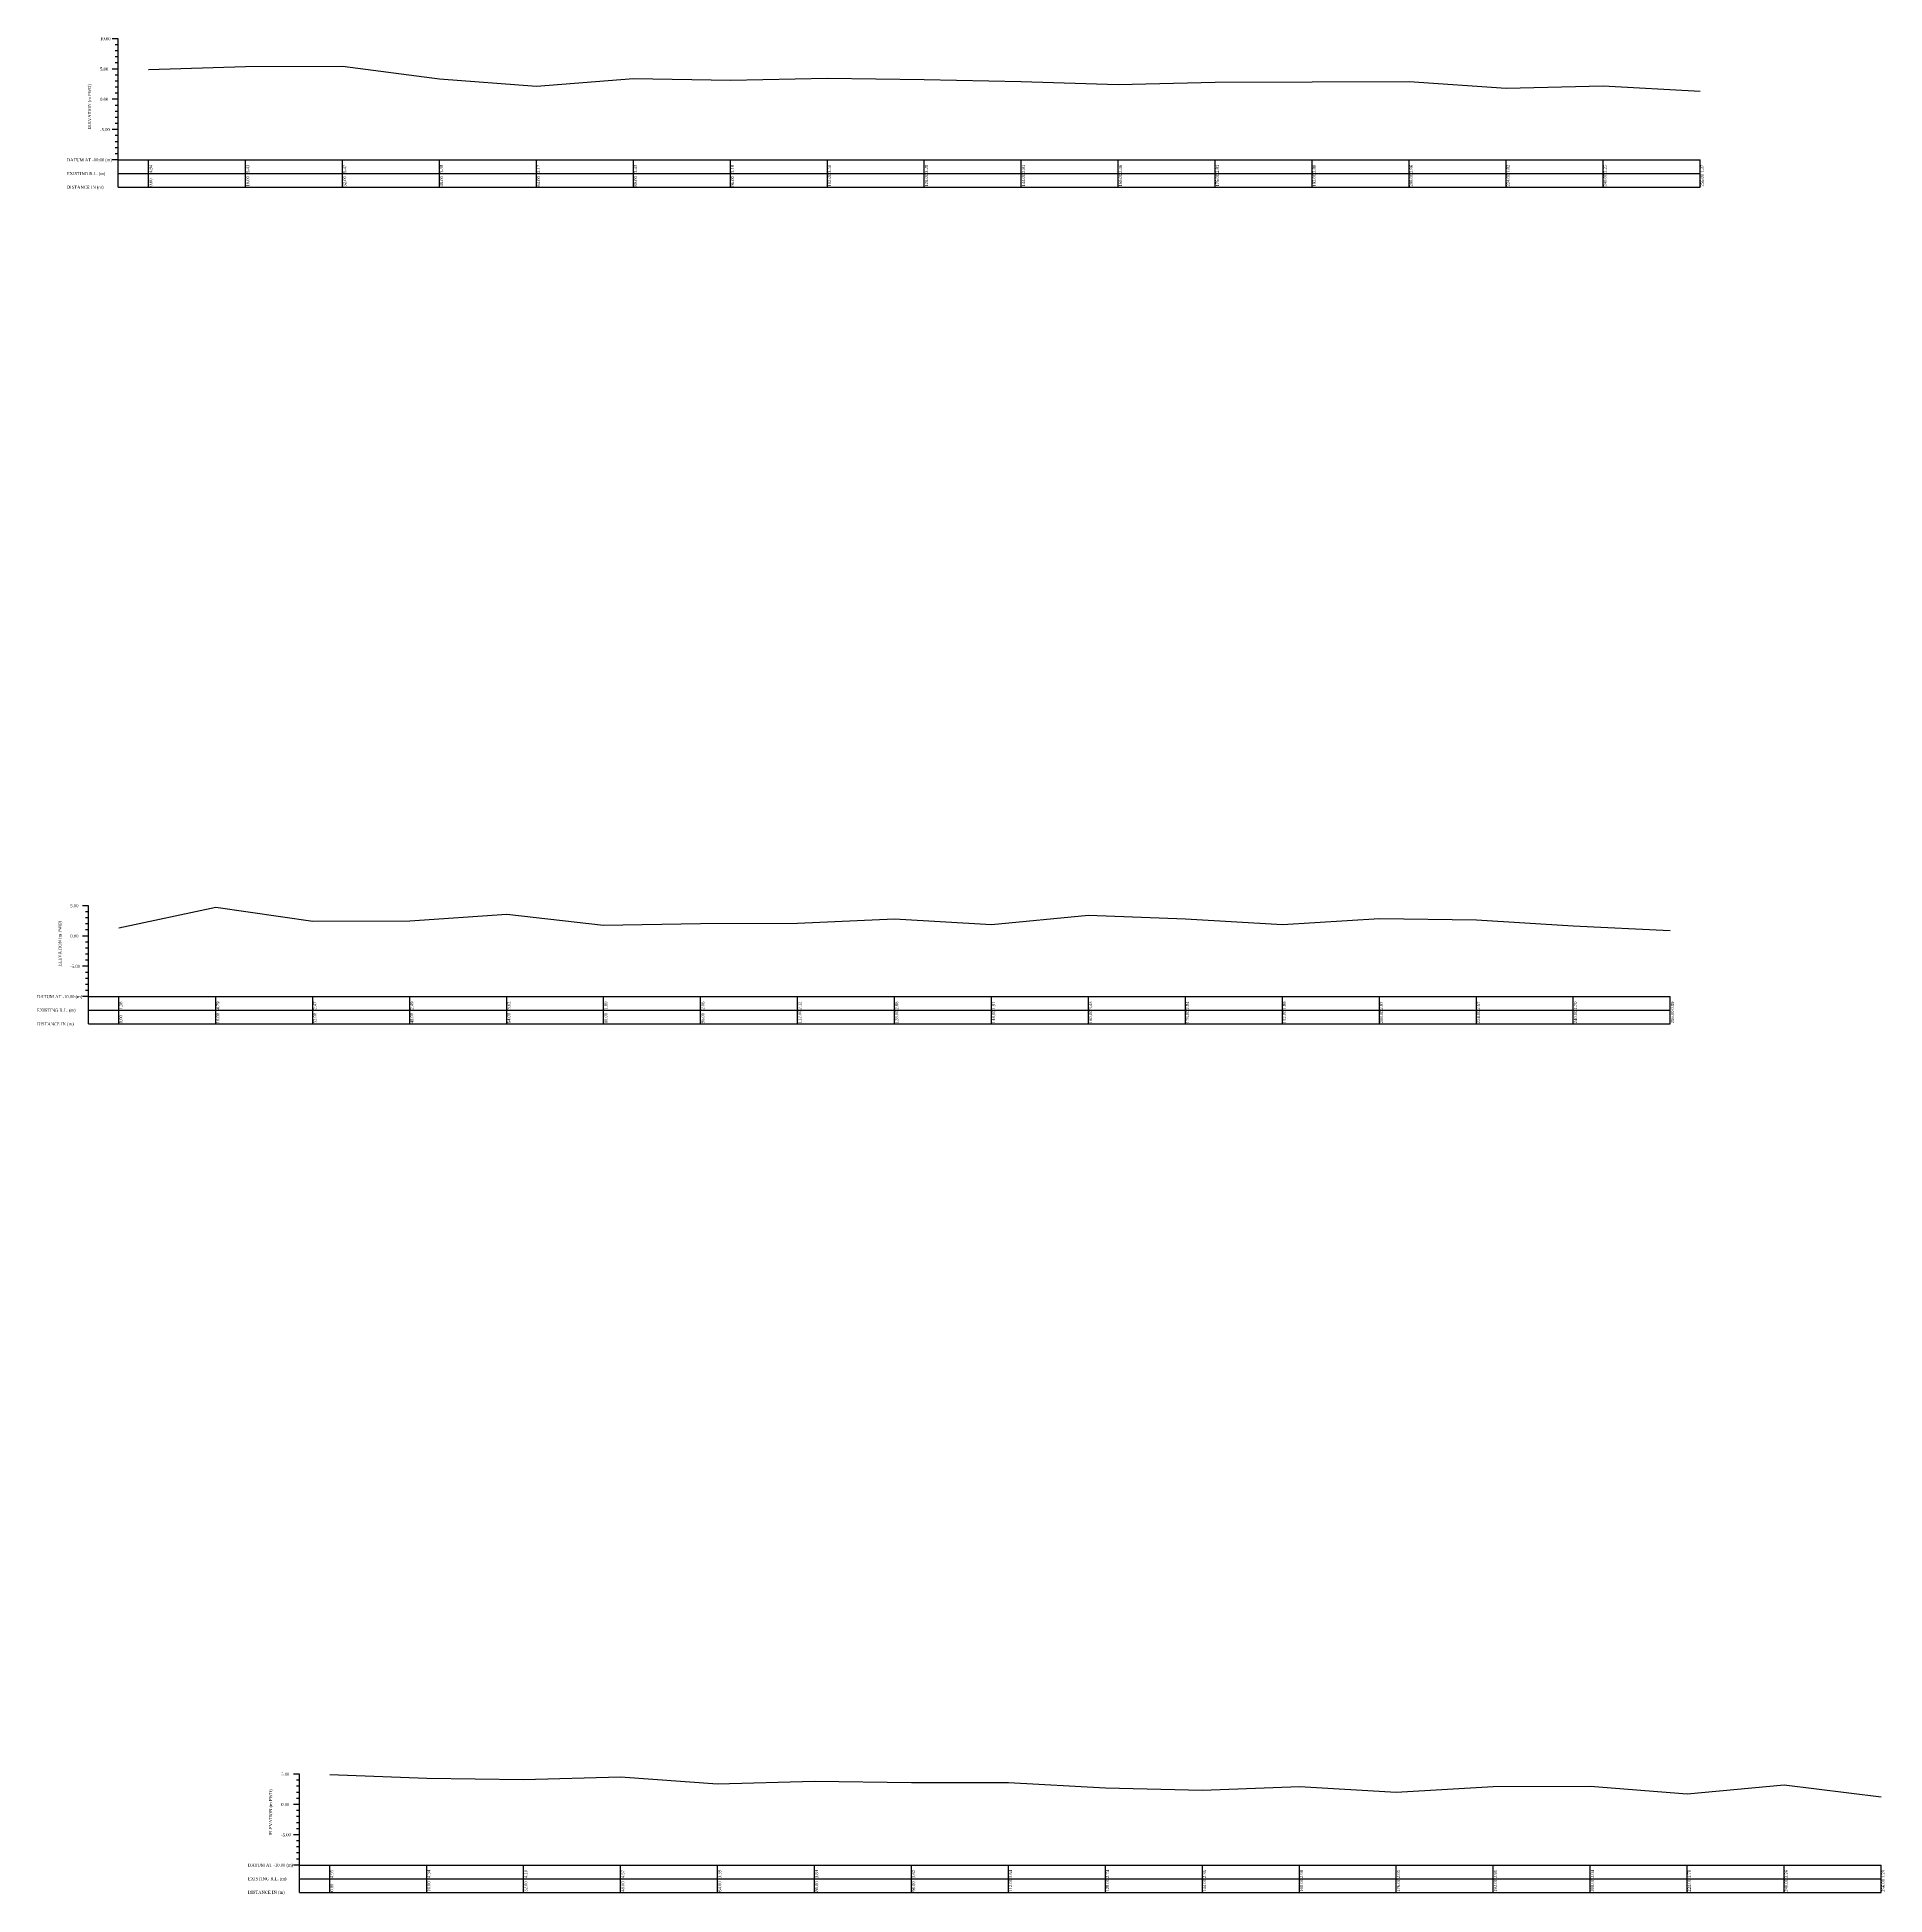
# Model space of a CAD drawing. Header units: metres. Extents: x -148477 to 168932, y -55673 to -2736.
# Drawn here: x -58638.7 to -58333.8, y -21685.2 to -21378.6 of the extents above; entities that cross this region are included whole.
import ezdxf

# ---------------------------------------------------------------- set-up
doc = ezdxf.new("R2010")
doc.units = ezdxf.units.M
doc.styles.add('liza', font='times.ttf', dxfattribs={"height": 2})

msp = doc.modelspace()

# ---------------------------------------------------------------- linework, layer by layer
at = {"color": 6, "linetype": 'Continuous', "lineweight": -3, "ltscale": 0.5}
for p, q in [((-58625.2799, -21378.8224), (-58626.2799, -21378.8224)), ((-58625.2799, -21403.3224), (-58625.2799, -21378.8224)), ((-58625.2799, -21379.8224), (-58625.7799, -21379.8224)), ((-58625.2799, -21380.8224), (-58625.7799, -21380.8224)), ((-58625.2799, -21381.8224), (-58625.7799, -21381.8224)), ((-58625.2799, -21383.8224), (-58626.2799, -21383.8224)), ((-58625.2799, -21382.8224), (-58625.7799, -21382.8224)), ((-58625.2799, -21384.8224), (-58625.7799, -21384.8224)), ((-58620.2799, -21383.8824), (-58604.2799, -21383.3934)), ((-58604.2799, -21383.3934), (-58588.2799, -21383.3494)), ((-58588.2799, -21383.3494), (-58572.2799, -21385.4424)), ((-58572.2799, -21385.4424), (-58556.2799, -21386.6554)), ((-58556.2799, -21386.6554), (-58540.2799, -21385.3934)), ((-58540.2799, -21385.3934), (-58524.2799, -21385.6454)), ((-58524.2799, -21385.6454), (-58508.2799, -21385.3234)), ((-58508.2799, -21385.3234), (-58492.2799, -21385.5424)), ((-58492.2799, -21385.5424), (-58476.2799, -21385.9104)), ((-58625.2799, -21385.8224), (-58625.7799, -21385.8224)), ((-58625.2799, -21386.8224), (-58625.7799, -21386.8224)), ((-58625.2799, -21387.8224), (-58625.7799, -21387.8224)), ((-58476.2799, -21385.9104), (-58460.2799, -21386.3584)), ((-58460.2799, -21386.3584), (-58444.2799, -21386.0114)), ((-58444.2799, -21386.0114), (-58428.2799, -21385.9324)), ((-58428.2799, -21385.9324), (-58412.2799, -21385.8614)), ((-58412.2799, -21385.8614), (-58396.2799, -21387.0044)), ((-58396.2799, -21387.0044), (-58380.2799, -21386.5724)), ((-58380.2799, -21386.5724), (-58364.2799, -21387.4534)), ((-58625.2799, -21388.8224), (-58626.2799, -21388.8224)), ((-58625.2799, -21389.8224), (-58625.7799, -21389.8224)), ((-58625.2799, -21390.8224), (-58625.7799, -21390.8224)), ((-58625.2799, -21391.8224), (-58625.7799, -21391.8224)), ((-58625.2799, -21393.8224), (-58626.2799, -21393.8224)), ((-58625.2799, -21392.8224), (-58625.7799, -21392.8224)), ((-58625.2799, -21394.8224), (-58625.7799, -21394.8224)), ((-58625.2799, -21395.8224), (-58625.7799, -21395.8224)), ((-58625.2799, -21396.8224), (-58625.7799, -21396.8224)), ((-58625.2799, -21397.8224), (-58625.7799, -21397.8224)), ((-58625.2799, -21398.8224), (-58626.2799, -21398.8224)), ((-58625.2799, -21398.8224), (-58364.2799, -21398.8224)), ((-58620.2799, -21403.3224), (-58620.2799, -21398.8224)), ((-58604.2799, -21403.3224), (-58604.2799, -21398.8224)), ((-58588.2799, -21403.3224), (-58588.2799, -21398.8224)), ((-58572.2799, -21403.3224), (-58572.2799, -21398.8224)), ((-58556.2799, -21403.3224), (-58556.2799, -21398.8224)), ((-58540.2799, -21403.3224), (-58540.2799, -21398.8224)), ((-58524.2799, -21403.3224), (-58524.2799, -21398.8224)), ((-58508.2799, -21403.3224), (-58508.2799, -21398.8224)), ((-58492.2799, -21403.3224), (-58492.2799, -21398.8224)), ((-58476.2799, -21403.3224), (-58476.2799, -21398.8224)), ((-58460.2799, -21403.3224), (-58460.2799, -21398.8224)), ((-58444.2799, -21403.3224), (-58444.2799, -21398.8224)), ((-58428.2799, -21403.3224), (-58428.2799, -21398.8224)), ((-58412.2799, -21403.3224), (-58412.2799, -21398.8224)), ((-58396.2799, -21403.3224), (-58396.2799, -21398.8224)), ((-58380.2799, -21403.3224), (-58380.2799, -21398.8224)), ((-58364.2799, -21403.3224), (-58364.2799, -21398.8224)), ((-58625.2799, -21401.0724), (-58364.2799, -21401.0724)), ((-58625.2799, -21403.3224), (-58364.2799, -21403.3224)), ((-58630.1903, -21521.9204), (-58631.1903, -21521.9204)), ((-58630.1903, -21522.9204), (-58630.6903, -21522.9204)), ((-58630.1903, -21541.4204), (-58630.1903, -21521.9204)), ((-58625.1903, -21525.5404), (-58609.1903, -21522.1314)), ((-58609.1903, -21522.1314), (-58593.1903, -21524.4474)), ((-58577.1903, -21524.4304), (-58561.1903, -21523.3034)), ((-58561.1903, -21523.3034), (-58545.1903, -21525.1214)), ((-58481.1903, -21525.0084), (-58465.1903, -21523.4734)), ((-58465.1903, -21523.4734), (-58449.1903, -21524.0794)), ((-58630.1903, -21523.9204), (-58630.6903, -21523.9204)), ((-58630.1903, -21524.9204), (-58630.6903, -21524.9204)), ((-58630.1903, -21525.9204), (-58630.6903, -21525.9204)), ((-58593.1903, -21524.4474), (-58577.1903, -21524.4304)), ((-58545.1903, -21525.1214), (-58529.1903, -21524.8434)), ((-58529.1903, -21524.8434), (-58513.1903, -21524.8014)), ((-58513.1903, -21524.8014), (-58497.1903, -21524.0604)), ((-58497.1903, -21524.0604), (-58481.1903, -21525.0084)), ((-58449.1903, -21524.0794), (-58433.1903, -21525.0304)), ((-58433.1903, -21525.0304), (-58417.1903, -21524.0494)), ((-58417.1903, -21524.0494), (-58401.1903, -21524.2524)), ((-58401.1903, -21524.2524), (-58385.1903, -21525.2204)), ((-58385.1903, -21525.2204), (-58369.1903, -21526.0314)), ((-58630.1903, -21526.9204), (-58631.1903, -21526.9204)), ((-58630.1903, -21527.9204), (-58630.6903, -21527.9204)), ((-58630.1903, -21528.9204), (-58630.6903, -21528.9204)), ((-58630.1903, -21531.9204), (-58631.1903, -21531.9204)), ((-58630.1903, -21529.9204), (-58630.6903, -21529.9204)), ((-58630.1903, -21530.9204), (-58630.6903, -21530.9204)), ((-58630.1903, -21532.9204), (-58630.6903, -21532.9204)), ((-58630.1903, -21533.9204), (-58630.6903, -21533.9204)), ((-58630.1903, -21534.9204), (-58630.6903, -21534.9204)), ((-58630.1903, -21535.9204), (-58630.6903, -21535.9204)), ((-58630.1903, -21536.9204), (-58631.1903, -21536.9204)), ((-58630.1903, -21536.9204), (-58369.1903, -21536.9204)), ((-58625.1903, -21541.4204), (-58625.1903, -21536.9204)), ((-58609.1903, -21541.4204), (-58609.1903, -21536.9204)), ((-58593.1903, -21541.4204), (-58593.1903, -21536.9204)), ((-58577.1903, -21541.4204), (-58577.1903, -21536.9204)), ((-58561.1903, -21541.4204), (-58561.1903, -21536.9204)), ((-58545.1903, -21541.4204), (-58545.1903, -21536.9204)), ((-58529.1903, -21541.4204), (-58529.1903, -21536.9204)), ((-58513.1903, -21541.4204), (-58513.1903, -21536.9204)), ((-58497.1903, -21541.4204), (-58497.1903, -21536.9204)), ((-58481.1903, -21541.4204), (-58481.1903, -21536.9204)), ((-58465.1903, -21541.4204), (-58465.1903, -21536.9204)), ((-58449.1903, -21541.4204), (-58449.1903, -21536.9204)), ((-58433.1903, -21541.4204), (-58433.1903, -21536.9204)), ((-58417.1903, -21541.4204), (-58417.1903, -21536.9204)), ((-58401.1903, -21541.4204), (-58401.1903, -21536.9204)), ((-58385.1903, -21541.4204), (-58385.1903, -21536.9204)), ((-58369.1903, -21541.4204), (-58369.1903, -21536.9204)), ((-58630.1903, -21539.1704), (-58369.1903, -21539.1704)), ((-58630.1903, -21541.4204), (-58369.1903, -21541.4204)), ((-58595.3957, -21665.2572), (-58596.3957, -21665.2572)), ((-58595.3957, -21666.2572), (-58595.8957, -21666.2572)), ((-58595.3957, -21667.2572), (-58595.8957, -21667.2572)), ((-58595.3957, -21684.7572), (-58595.3957, -21665.2572)), ((-58590.3957, -21665.3072), (-58574.3957, -21665.9182)), ((-58574.3957, -21665.9182), (-58558.3957, -21666.1542)), ((-58558.3957, -21666.1542), (-58542.3957, -21665.6872)), ((-58542.3957, -21665.6872), (-58526.3957, -21666.8702)), ((-58526.3957, -21666.8702), (-58510.3957, -21666.4182)), ((-58510.3957, -21666.4182), (-58494.3957, -21666.6402)), ((-58494.3957, -21666.6402), (-58478.3957, -21666.6182)), ((-58478.3957, -21666.6182), (-58462.3957, -21667.5172)), ((-58462.3957, -21667.5172), (-58446.3957, -21667.8952)), ((-58446.3957, -21667.8952), (-58430.3957, -21667.2802)), ((-58430.3957, -21667.2802), (-58414.3957, -21668.2062)), ((-58414.3957, -21668.2062), (-58398.3957, -21667.3072)), ((-58398.3957, -21667.3072), (-58382.3957, -21667.2162)), ((-58382.3957, -21667.2162), (-58366.3957, -21668.4792)), ((-58366.3957, -21668.4792), (-58350.3957, -21666.9972)), ((-58350.3957, -21666.9972), (-58334.3957, -21668.9682)), ((-58595.3957, -21670.2572), (-58596.3957, -21670.2572)), ((-58595.3957, -21668.2572), (-58595.8957, -21668.2572)), ((-58595.3957, -21669.2572), (-58595.8957, -21669.2572)), ((-58595.3957, -21671.2572), (-58595.8957, -21671.2572)), ((-58595.3957, -21672.2572), (-58595.8957, -21672.2572)), ((-58595.3957, -21673.2572), (-58595.8957, -21673.2572)), ((-58595.3957, -21675.2572), (-58596.3957, -21675.2572)), ((-58595.3957, -21674.2572), (-58595.8957, -21674.2572)), ((-58595.3957, -21676.2572), (-58595.8957, -21676.2572)), ((-58595.3957, -21677.2572), (-58595.8957, -21677.2572)), ((-58595.3957, -21678.2572), (-58595.8957, -21678.2572)), ((-58595.3957, -21679.2572), (-58595.8957, -21679.2572)), ((-58595.3957, -21680.2572), (-58596.3957, -21680.2572)), ((-58595.3957, -21680.2572), (-58334.3957, -21680.2572)), ((-58595.3957, -21682.5072), (-58334.3957, -21682.5072)), ((-58590.3957, -21684.7572), (-58590.3957, -21680.2572)), ((-58574.3957, -21684.7572), (-58574.3957, -21680.2572)), ((-58558.3957, -21684.7572), (-58558.3957, -21680.2572)), ((-58542.3957, -21684.7572), (-58542.3957, -21680.2572)), ((-58526.3957, -21684.7572), (-58526.3957, -21680.2572)), ((-58510.3957, -21684.7572), (-58510.3957, -21680.2572)), ((-58494.3957, -21684.7572), (-58494.3957, -21680.2572)), ((-58478.3957, -21684.7572), (-58478.3957, -21680.2572)), ((-58462.3957, -21684.7572), (-58462.3957, -21680.2572)), ((-58446.3957, -21684.7572), (-58446.3957, -21680.2572)), ((-58430.3957, -21684.7572), (-58430.3957, -21680.2572)), ((-58414.3957, -21684.7572), (-58414.3957, -21680.2572)), ((-58398.3957, -21684.7572), (-58398.3957, -21680.2572)), ((-58382.3957, -21684.7572), (-58382.3957, -21680.2572)), ((-58366.3957, -21684.7572), (-58366.3957, -21680.2572)), ((-58350.3957, -21684.7572), (-58350.3957, -21680.2572)), ((-58334.3957, -21684.7572), (-58334.3957, -21680.2572)), ((-58595.3957, -21684.7572), (-58334.3957, -21684.7572))]:
    msp.add_line(p, q, dxfattribs=at)

# ---------------------------------------------------------------- texts
at = {"color": 6, "linetype": 'Continuous', "lineweight": -3, "ltscale": 0.5, "char_height": 0.5, "attachment_point": 1, "style": 'liza'}
for s, insert, width in [('10.00', (-58628.2799, -21378.5724), 2), ('5.00', (-58628.2799, -21383.5724), 2), ('0.00', (-58628.2799, -21388.5724), 2), ('-5.00', (-58628.2799, -21393.5724), 2), ('DATUM AT -10.00 (m)', (-58633.7799, -21398.5724), 7.5), ('EXISTING R.L. (m)', (-58633.7799, -21400.8224), 7.5), ('DISTANCE IN (m)', (-58633.7799, -21403.0724), 7.5), ('5.00', (-58633.1903, -21521.6704), 2), ('0.00', (-58633.1903, -21526.6704), 2), ('-5.00', (-58633.1903, -21531.6704), 2), ('DATUM AT -10.00 (m)', (-58638.6903, -21536.6704), 7.5), ('EXISTING R.L. (m)', (-58638.6903, -21538.9204), 7.5), ('DISTANCE IN (m)', (-58638.6903, -21541.1704), 7.5), ('5.00', (-58598.3957, -21665.0072), 2), ('0.00', (-58598.3957, -21670.0072), 2), ('-5.00', (-58598.3957, -21675.0072), 2), ('DATUM AT -10.00 (m)', (-58603.8957, -21680.0072), 7.5), ('EXISTING R.L. (m)', (-58603.8957, -21682.2572), 7.5), ('DISTANCE IN (m)', (-58603.8957, -21684.5072), 7.5)]:
    msp.add_mtext(s, dxfattribs=dict(at, insert=insert, width=width))
at = {"color": 6, "linetype": 'Continuous', "lineweight": -3, "ltscale": 0.5, "char_height": 0.5, "attachment_point": 1, "rotation": 90, "style": 'liza'}
for s, insert, width in [('ELEVATION (m PWD)', (-58630.2799, -21393.8224), 10), ('4.94', (-58620.1799, -21400.9724), 2.15), ('5.43', (-58604.1799, -21400.9724), 2.15), ('5.47', (-58588.1799, -21400.9724), 2.15), ('3.38', (-58572.1799, -21400.9724), 2.15), ('2.17', (-58556.1799, -21400.9724), 2.15), ('3.43', (-58540.1799, -21400.9724), 2.15), ('3.18', (-58524.1799, -21400.9724), 2.15), ('3.50', (-58508.1799, -21400.9724), 2.15), ('3.28', (-58492.1799, -21400.9724), 2.15), ('2.91', (-58476.1799, -21400.9724), 2.15), ('2.46', (-58460.1799, -21400.9724), 2.15), ('2.81', (-58444.1799, -21400.9724), 2.15), ('2.89', (-58428.1799, -21400.9724), 2.15), ('2.96', (-58412.1799, -21400.9724), 2.15), ('1.82', (-58396.1799, -21400.9724), 2.15), ('2.25', (-58380.1799, -21400.9724), 2.15), ('1.37', (-58364.1799, -21400.9724), 2.15), ('0.00', (-58620.1799, -21403.2224), 2.15), ('16.00', (-58604.1799, -21403.2224), 2.15), ('32.00', (-58588.1799, -21403.2224), 2.15), ('48.00', (-58572.1799, -21403.2224), 2.15), ('64.00', (-58556.1799, -21403.2224), 2.15), ('80.00', (-58540.1799, -21403.2224), 2.15), ('96.00', (-58524.1799, -21403.2224), 2.15), ('112.00', (-58508.1799, -21403.2224), 2.15), ('128.00', (-58492.1799, -21403.2224), 2.15), ('144.00', (-58476.1799, -21403.2224), 2.15), ('160.00', (-58460.1799, -21403.2224), 2.15), ('176.00', (-58444.1799, -21403.2224), 2.15), ('192.00', (-58428.1799, -21403.2224), 2.15), ('208.00', (-58412.1799, -21403.2224), 2.15), ('224.00', (-58396.1799, -21403.2224), 2.15), ('240.00', (-58380.1799, -21403.2224), 2.15), ('256.00', (-58364.1799, -21403.2224), 2.15), ('ELEVATION (m PWD)', (-58635.1903, -21531.9204), 10), ('1.38', (-58625.0903, -21539.0704), 2.15), ('4.79', (-58609.0903, -21539.0704), 2.15), ('2.47', (-58593.0903, -21539.0704), 2.15), ('2.49', (-58577.0903, -21539.0704), 2.15), ('3.62', (-58561.0903, -21539.0704), 2.15), ('1.80', (-58545.0903, -21539.0704), 2.15), ('2.08', (-58529.0903, -21539.0704), 2.15), ('2.12', (-58513.0903, -21539.0704), 2.15), ('2.86', (-58497.0903, -21539.0704), 2.15), ('1.91', (-58481.0903, -21539.0704), 2.15), ('3.45', (-58465.0903, -21539.0704), 2.15), ('2.84', (-58449.0903, -21539.0704), 2.15), ('1.89', (-58433.0903, -21539.0704), 2.15), ('2.87', (-58417.0903, -21539.0704), 2.15), ('2.67', (-58401.0903, -21539.0704), 2.15), ('1.70', (-58385.0903, -21539.0704), 2.15), ('0.89', (-58369.0903, -21539.0704), 2.15), ('0.00', (-58625.0903, -21541.3204), 2.15), ('16.00', (-58609.0903, -21541.3204), 2.15), ('32.00', (-58593.0903, -21541.3204), 2.15), ('48.00', (-58577.0903, -21541.3204), 2.15), ('64.00', (-58561.0903, -21541.3204), 2.15), ('80.00', (-58545.0903, -21541.3204), 2.15), ('96.00', (-58529.0903, -21541.3204), 2.15), ('112.00', (-58513.0903, -21541.3204), 2.15), ('128.00', (-58497.0903, -21541.3204), 2.15), ('144.00', (-58481.0903, -21541.3204), 2.15), ('160.00', (-58465.0903, -21541.3204), 2.15), ('176.00', (-58449.0903, -21541.3204), 2.15), ('192.00', (-58433.0903, -21541.3204), 2.15), ('208.00', (-58417.0903, -21541.3204), 2.15), ('224.00', (-58401.0903, -21541.3204), 2.15), ('240.00', (-58385.0903, -21541.3204), 2.15), ('256.00', (-58369.0903, -21541.3204), 2.15), ('ELEVATION (m PWD)', (-58600.3957, -21675.2572), 10), ('4.95', (-58590.2957, -21682.4072), 2.15), ('16.00', (-58574.2957, -21684.6572), 2.15), ('4.34', (-58574.2957, -21682.4072), 2.15), ('4.10', (-58558.2957, -21682.4072), 2.15), ('32.00', (-58558.2957, -21684.6572), 2.15), ('48.00', (-58542.2957, -21684.6572), 2.15), ('4.57', (-58542.2957, -21682.4072), 2.15), ('64.00', (-58526.2957, -21684.6572), 2.15), ('3.39', (-58526.2957, -21682.4072), 2.15), ('3.84', (-58510.2957, -21682.4072), 2.15), ('80.00', (-58510.2957, -21684.6572), 2.15), ('96.00', (-58494.2957, -21684.6572), 2.15), ('3.62', (-58494.2957, -21682.4072), 2.15), ('112.00', (-58478.2957, -21684.6572), 2.15), ('3.64', (-58478.2957, -21682.4072), 2.15), ('128.00', (-58462.2957, -21684.6572), 2.15), ('2.74', (-58462.2957, -21682.4072), 2.15), ('144.00', (-58446.2957, -21684.6572), 2.15), ('2.36', (-58446.2957, -21682.4072), 2.15), ('2.98', (-58430.2957, -21682.4072), 2.15), ('160.00', (-58430.2957, -21684.6572), 2.15), ('2.05', (-58414.2957, -21682.4072), 2.15), ('176.00', (-58414.2957, -21684.6572), 2.15), ('192.00', (-58398.2957, -21684.6572), 2.15), ('2.95', (-58398.2957, -21682.4072), 2.15), ('3.04', (-58382.2957, -21682.4072), 2.15), ('208.00', (-58382.2957, -21684.6572), 2.15), ('1.78', (-58366.2957, -21682.4072), 2.15), ('224.00', (-58366.2957, -21684.6572), 2.15), ('240.00', (-58350.2957, -21684.6572), 2.15), ('3.26', (-58350.2957, -21682.4072), 2.15), ('256.00', (-58334.2957, -21684.6572), 2.15), ('1.29', (-58334.2957, -21682.4072), 2.15), ('0.00', (-58590.2957, -21684.6572), 2.15)]:
    msp.add_mtext(s, dxfattribs=dict(at, insert=insert, width=width))

doc.saveas('drawing.dxf')
